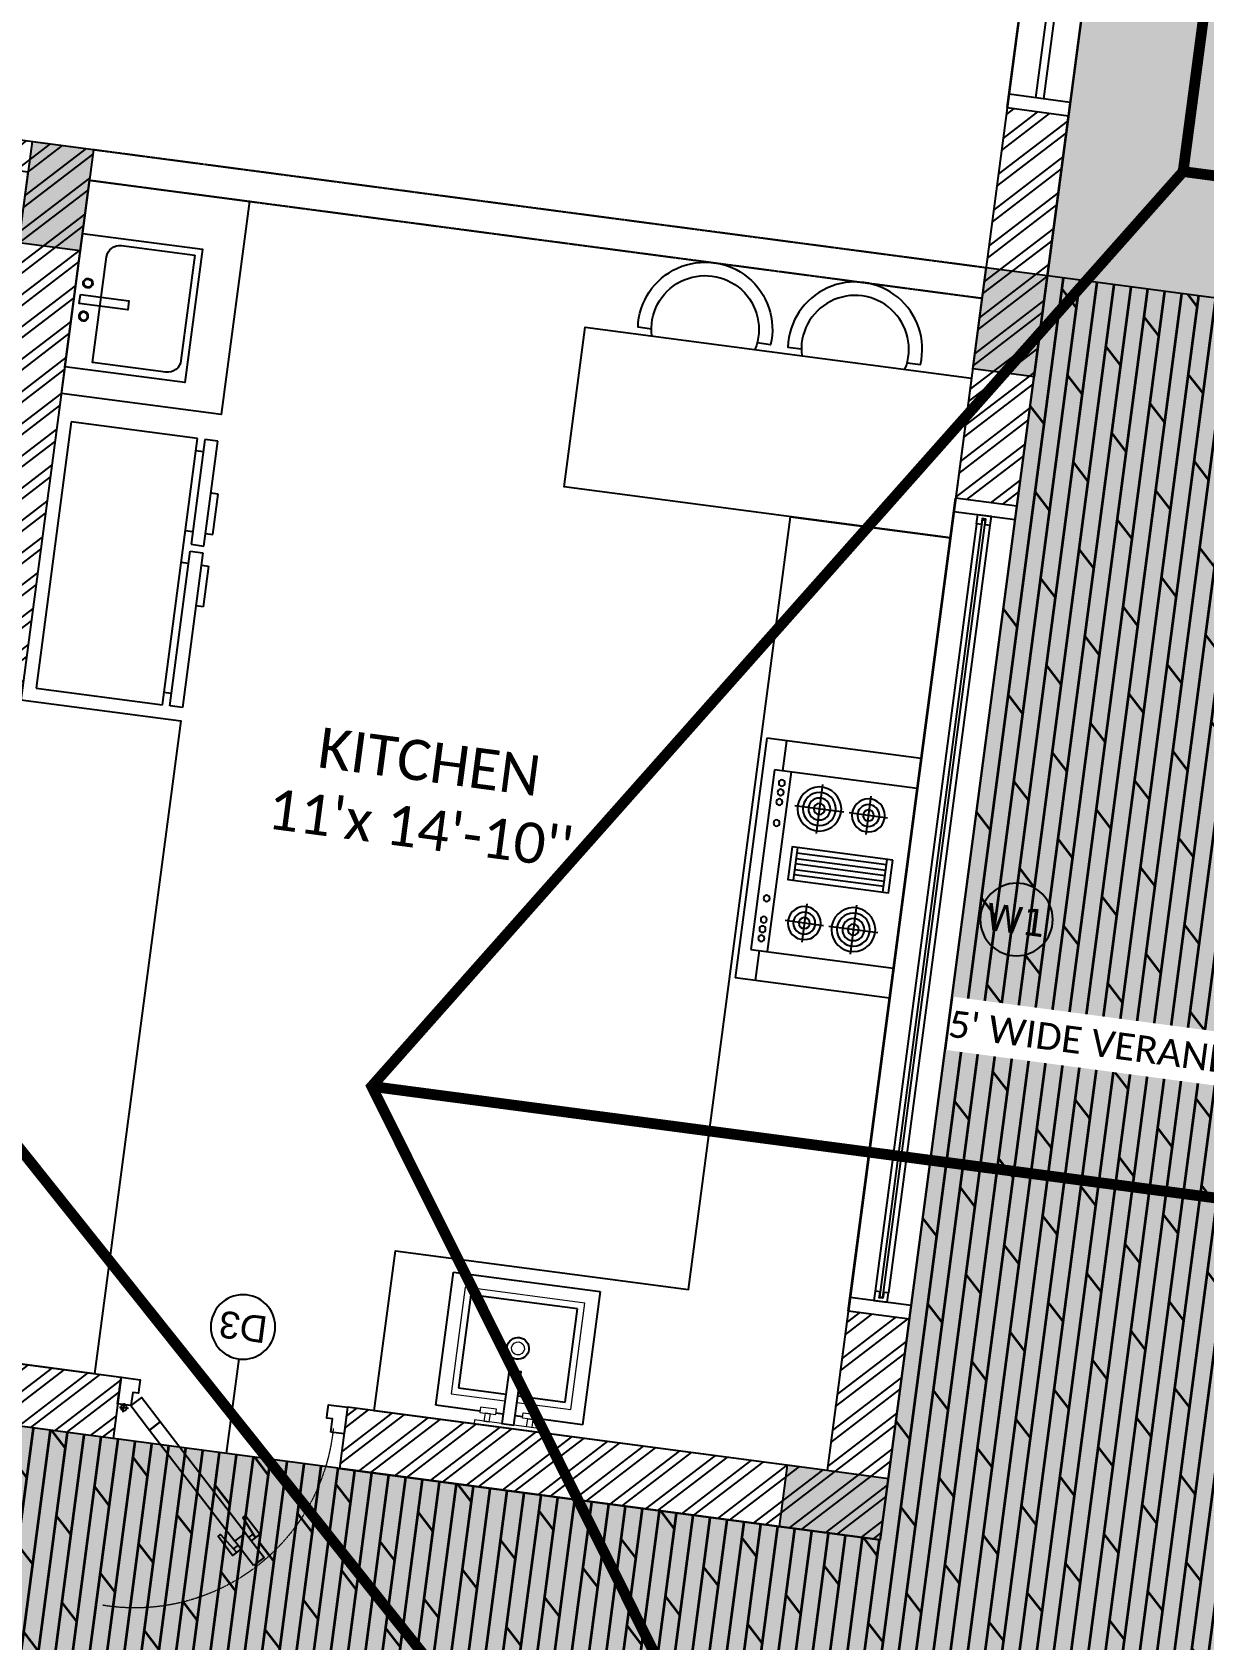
# Model space of a CAD drawing. Header units: millimetres. Extents: x -176651 to 424033, y -469666 to 486614.
# Drawn here: x 9711 to 14071, y 102622 to 108603 of the extents above; entities that cross this region are included whole.
import ezdxf
from ezdxf.enums import TextEntityAlignment as Align

# ---------------------------------------------------------------- set-up
doc = ezdxf.new("R2010")
doc.units = ezdxf.units.MM
doc.set_wipeout_variables(frame=1)
doc.linetypes.add('1625_East Villa$0$DASHED', pattern=[0.75, 0.5, -0.25])
doc.linetypes.add('1625E_Roof Plan$0$DASHED', pattern=[0.75, 0.5, -0.25])
for name, color, linetype in [('1625_East Villa$0$ad-Door', 8, 'Continuous'), ('1625_East Villa$0$ad-Elevation 10', 8, 'Continuous'), ('1625_East Villa$0$ad-Furniture', 8, 'Continuous'), ('1625_East Villa$0$ad-Glass Sectionline', 8, 'Continuous'), ('1625_East Villa$0$ad-Text main', 8, 'Continuous'), ('1625_East Villa$0$ad-Text Main_Door&window Label', 8, 'Continuous'), ('1625_East Villa$0$ad-Verandah', 8, 'Continuous'), ('1625_East Villa$0$ad-Wall', 8, 'Continuous'), ('1625_East Villa$0$ad-Wall hatch', 8, 'Continuous'), ('1625E_Columns$0$ad-Column', 8, 'Continuous'), ('1625E_Columns$0$ad-Column Hatch', 8, 'Continuous'), ('1625E_Roof Plan$0$ad-Primary Roof', 8, 'Continuous'), ('1625E_Roof Plan$0$ad-Secondary Roof', 8, 'Continuous'), ('ad-Plinth', 8, 'Continuous'), ('ad-Verandah', 33, 'Continuous')]:
    doc.layers.add(name, color=color, linetype=linetype)
doc.layers.add('1625_East Villa$0$ad-Landscape', color=8, linetype='Continuous', lineweight=35)
doc.styles.add('1625_East Villa$0$6 U T S R N_Typical Floor Plan$0$3BHK-E(NB)$0$grid_text', font='verdana.ttf', dxfattribs={"width": 0.9})
doc.styles.add('1625_East Villa$0$New Text Style', font='arial.ttf', dxfattribs={"height": 100})
doc.styles.add('1625_East Villa$0$Standard', font='calibril.ttf')

# ---------------------------------------------------------------- blocks, each defined once
blk = doc.blocks.new('A$C92fa9908')
at = {"layer": 'ad-Plinth', "ltscale": 5}
blk.add_lwpolyline([(0, 13620), (12120, 13620), (12120, 0), (0, 0), (0, 4745), (2830, 4745), (2830, 8645), (0, 8645)], close=True, dxfattribs=at)
at = {"layer": 'ad-Verandah', "lineweight": 9}
blk.add_lwpolyline([(13650, 4745), (12120, 4745), (12120, 0), (6200, 0), (6200, -2045), (13650, -2045)], close=True, dxfattribs=at)
blk = doc.blocks.new('zw$C194')
at = {"layer": 'ad-Plinth', "ltscale": 5, "rotation": 352.4703876422758}
blk.add_blockref('A$C92fa9908', (-190986.9, -324177.1), dxfattribs=at)
blk = doc.blocks.new('1625_East Villa$0$A$Cf0280c0a')
at = {"layer": '1625_East Villa$0$ad-Furniture'}
for p, q in [((-0.4498, 0), (0.4498, 0)), ((-0.4498, -0.58), (-0.4498, 0)), ((-0.337, -0.0447), (0.337, -0.0447)), ((-0.337, -0.58), (-0.337, -0.0447)), ((0.337, -0.0447), (0.337, -0.58)), ((0.4498, -0.58), (0.4498, 0)), ((-0.337, -0.0754), (-0.4498, -0.0754)), ((-0.337, -0.1061), (0.337, -0.1061)), ((0.337, -0.0754), (0.4498, -0.0754)), ((-0.2142, -0.3207), (-0.2142, -0.137)), ((-0.0614, -0.1674), (0.0614, -0.1674)), ((-0.0409, -0.5039), (-0.0409, -0.1674)), ((-0.0205, -0.1674), (-0.0205, -0.5039)), ((0, -0.5039), (0, -0.1674)), ((0.0205, -0.1674), (0.0205, -0.5039)), ((0.0409, -0.5039), (0.0409, -0.1674)), ((0.2142, -0.3007), (0.2142, -0.157)), ((-0.3061, -0.2288), (-0.1223, -0.2288)), ((0.1423, -0.2288), (0.2861, -0.2288)), ((-0.2142, -0.4849), (-0.2142, -0.3412)), ((0.2142, -0.5049), (0.2142, -0.3212)), ((-0.2861, -0.413), (-0.1423, -0.413)), ((0.1223, -0.413), (0.3061, -0.413)), ((0.0614, -0.5039), (-0.0614, -0.5039)), ((-0.4498, -0.6), (-0.4498, -0.58)), ((0.4498, -0.58), (-0.4498, -0.58)), ((0.4498, -0.6), (0.4498, -0.58)), ((0.4498, -0.6), (-0.4498, -0.6))]:
    blk.add_line(p, q, dxfattribs=at)
blk.add_lwpolyline([(-0.0614, -0.5244), (-0.0614, -0.147), (0.0614, -0.147), (0.0614, -0.5244)], close=True, dxfattribs=at)
for centre, radius in [((-0.2916, -0.0777), 0.0116), ((-0.2569, -0.0777), 0.0116), ((-0.2208, -0.0777), 0.0116), ((-0.1413, -0.0777), 0.0116), ((0.1413, -0.0777), 0.0116), ((0.2208, -0.0777), 0.0116), ((0.2569, -0.0777), 0.0116), ((0.2916, -0.0777), 0.0116), ((-0.2142, -0.2288), 0.0819), ((-0.2142, -0.2288), 0.0614), ((0.2142, -0.2288), 0.0614), ((-0.2142, -0.2288), 0.0409), ((-0.2142, -0.2288), 0.0205), ((0.2142, -0.2288), 0.0409), ((0.2142, -0.2288), 0.0205), ((-0.2142, -0.413), 0.0614), ((0.2142, -0.413), 0.0819), ((0.2142, -0.413), 0.0614), ((-0.2142, -0.413), 0.0409), ((-0.2142, -0.413), 0.0205), ((0.2142, -0.413), 0.0409), ((0.2142, -0.413), 0.0205)]:
    blk.add_circle(centre, radius, dxfattribs=at)
blk = doc.blocks.new('1625_East Villa$0$3BHK+_A$0$ad_Sink')
for p, q in [((-550, 275), (-50, 275)), ((-550, -275), (-550, 275)), ((-50, 275), (-50, 110)), ((-125, 200), (-475, 200)), ((-475, 200), (-475, -200)), ((-125, 22.5), (-125, 200)), ((-50, 50), (-50, 22.5)), ((-125, -200), (-125, -22.5)), ((-50, -22.5), (-50, -50)), ((-50, -110), (-50, -275)), ((-475, -200), (-125, -200)), ((-50, -275), (-550, -275))]:
    blk.add_line(p, q)
at = {"lineweight": 9}
for p, q in [((-100, 225), (-500, 225)), ((-500, 225), (-500, -225)), ((-100, 22.5), (-100, 225)), ((-100, -225), (-100, -22.5)), ((-500, -225), (-100, -225))]:
    blk.add_line(p, q, dxfattribs=at)
for points in [[(0, -125), (0, 125), (-15, 125), (-15, -125)], [(-45, 110), (-45, 50), (-65, 50), (-65, 110)], [(-15, 90), (-15, 70), (-45, 70), (-45, 90)], [(-45, -110), (-45, -50), (-65, -50), (-65, -110)], [(-15, -90), (-15, -70), (-45, -70), (-45, -90)]]:
    blk.add_lwpolyline(points, close=True, dxfattribs=at)
blk.add_lwpolyline([(-15, 22.5), (-215, 22.5), (-215, -22.5), (-15, -22.5)], close=True)
blk.add_ellipse((-300, 0), major_axis=(28.7, -28.7), ratio=1, start_param=-0.7853985429507528, end_param=5.497786764228833)
at = {"lineweight": 5}
blk.add_ellipse((-300, 0), major_axis=(17.1, -17.1), ratio=1, start_param=-0.7853985429410391, end_param=5.497786764238548, dxfattribs=at)
blk = doc.blocks.new('1625_East Villa$0$zw$54AD')
blk.add_lwpolyline([(4.8, 25), (55.1, 25, 1.105542), (-442.4, 25), (-392.1, 25)], format="xyb")
blk.add_arc((-193.6, 50), 200, 345.52249, 194.47751)
blk = doc.blocks.new('1625_East Villa$0$3BHK+_A$0$ad_Fridge')
for p, q in [((0, 1000.9), (0, 0)), ((474.7, 1000.9, 0), (0, 1000.9)), ((474.7, 0, 0), (474.7, 1000.9, 0)), ((502.2, 1000.9, 0), (502.2, 606.9, 0)), ((550.5, 1000.9, 0), (502.2, 1000.9, 0)), ((550.5, 606.9, 0), (550.5, 1000.9, 0)), ((502.2, 954.4, 0), (474.7, 954.4, 0)), ((502.2, 954.4, 0), (474.7, 954.4, 0)), ((577.9, 805.8, 0), (550.5, 805.8, 0)), ((577.9, 653.4, 0), (577.9, 805.8, 0)), ((502.2, 653.4, 0), (474.7, 653.4, 0)), ((502.2, 606.9, 0), (550.5, 606.9, 0)), ((550.5, 653.4, 0), (577.9, 653.4, 0)), ((502.2, 0, 0), (502.2, 581.4, 0)), ((502.2, 581.4, 0), (550.5, 581.4, 0)), ((550.5, 581.4, 0), (550.5, 0, 0)), ((502.2, 534.9, 0), (474.7, 534.9, 0)), ((550.5, 534.9, 0), (577.9, 534.9, 0)), ((577.9, 534.9, 0), (577.9, 382.5, 0)), ((577.9, 382.5, 0), (550.5, 382.5, 0)), ((0, 0), (474.7, 0, 0)), ((502.2, 46.5, 0), (474.7, 46.5, 0)), ((550.5, 0, 0), (502.2, 0, 0))]:
    blk.add_line(p, q)
blk = doc.blocks.new('1625_East Villa$0$A$C1298c744')
for points in [[(0, -250), (-450, -250), (-450, 250), (0, 250)], [(-22.1, -24.4), (-203.9, -24.4), (-203.9, 9.7), (-22.1, 9.7)]]:
    blk.add_lwpolyline(points, close=True)
blk.add_lwpolyline([(-425, -225), (-425, 171.1, -0.414214), (-375, 221.1), (-100, 221.1), (-100, -175, -0.414214), (-150, -225)], format="xyb", close=True)
at = {"extrusion": (0, 0, -1)}
blk.add_ellipse((-44.1, 54.6), major_axis=(-12.6, 12.6), ratio=1, dxfattribs=at)
blk.add_ellipse((-44.1, 54.6), major_axis=(-10.5, -10.5), ratio=1, start_param=4.712389, end_param=10.995574, dxfattribs=at)
for major_axis, start_param, end_param in [((-12.6, -12.6), 4.712389, 10.995574), ((-10.5, -10.5), 3.141593, 9.424778)]:
    blk.add_ellipse((-44.1, -69.3), major_axis=major_axis, ratio=1, start_param=start_param, end_param=end_param)
blk = doc.blocks.new('1625_East Villa$0$zw$D46D')
at = {"layer": '1625_East Villa$0$ad-Furniture', "linetype": '1625_East Villa$0$DASHED'}
for points in [[(8540, 4745), (11890, 4745)], [(8540, 4630), (11890, 4630)]]:
    blk.add_lwpolyline(points, dxfattribs=at)
at = {"layer": '1625_East Villa$0$ad-Furniture'}
for points in [[(8540, 4630), (9140, 4630), (9140, 3830), (8540, 3830)], [(11890, 4330), (11890, 3730), (10440, 3730), (10440, 4330)], [(11290, 3730), (11890, 3730), (11890, 230), (10190, 230), (10190, 830), (11290, 830)], [(8540, 2680), (9140, 2680), (9140, 230), (8540, 230)]]:
    blk.add_lwpolyline(points, close=True, dxfattribs=at)
at = {"layer": '1625_East Villa$0$ad-Furniture', "xscale": -1}
blk.add_blockref('1625_East Villa$0$zw$54AD', (10690, 4330), dxfattribs=at)
at = {"layer": '1625_East Villa$0$ad-Furniture'}
blk.add_blockref('1625_East Villa$0$zw$54AD', (11640, 4330), dxfattribs=at)
for name, p, rotation in [('1625_East Villa$0$A$C1298c744', (8540, 4180), 180), ('1625_East Villa$0$3BHK+_A$0$ad_Sink', (10690, 230), 270)]:
    blk.add_blockref(name, p, dxfattribs=dict(at, rotation=rotation))
at = {"layer": '1625_East Villa$0$ad-Furniture', "xscale": 0.9990749306197569, "yscale": 0.9990749306197569, "zscale": 0.9990749306197569}
blk.add_blockref('1625_East Villa$0$3BHK+_A$0$ad_Fridge', (8590, 2730), dxfattribs=at)
at = {"layer": '1625_East Villa$0$ad-Furniture', "xscale": -1000, "yscale": 1000, "zscale": 1000, "rotation": 90}
blk.add_blockref('1625_East Villa$0$A$Cf0280c0a', (11310, 2452.3), dxfattribs=at)
blk = doc.blocks.new('1625_East Villa$0$6 U T S R N_Typical Floor Plan$0$ad_Window Tag')
blk.add_circle((0, 0), 150)
at = {"style": '1625_East Villa$0$6 U T S R N_Typical Floor Plan$0$3BHK-E(NB)$0$grid_text', "width": 0.9}
blk.add_attdef('D1', text='', height=125, dxfattribs=at).set_placement((0, 0), align=Align.MIDDLE_CENTER)
blk = doc.blocks.new('1625_East Villa$0$zw$3849')
at = {"layer": '1625_East Villa$0$ad-Text Main_Door&window Label'}
ref = blk.add_blockref('1625_East Villa$0$6 U T S R N_Typical Floor Plan$0$ad_Window Tag', (12320, 2355), dxfattribs=dict(at, xscale=-0.9, yscale=0.9, zscale=0.9))
ref.add_attrib('D1', 'W1', dxfattribs={"height": 101.25, "rotation": 1800, "style": '1625_East Villa$0$6 U T S R N_Typical Floor Plan$0$3BHK-E(NB)$0$grid_text'}).set_placement((12319, 2352.9), align=Align.MIDDLE_CENTER)
at = {"layer": '1625_East Villa$0$ad-Text main', "insert": (10077.5, 2525.1), "char_height": 150, "width": 1175.718, "attachment_point": 5, "style": '1625_East Villa$0$Standard', "bg_fill": 2}
blk.add_mtext("KITCHEN\\P11'x 14'-10''", dxfattribs=at)
blk = doc.blocks.new('*U172')
for p, q in [((498.7, 578.5), (513.6, 563.6)), ((563.8, 513.3), (548.9, 528.2)), ((25, 127.8), (25, 94.4)), ((8.3, 111.1), (41.7, 111.1))]:
    blk.add_line(p, q)
for points in [[(525.4, 575.4), (497.9, 602.8), (435.1, 540), (442.9, 532.2), (511.5, 589.2)], [(560.7, 540), (588.2, 512.5), (525.4, 449.7), (517.5, 457.6), (574.5, 526.2)]]:
    blk.add_lwpolyline(points)
for points in [[(580.3, 630.3), (499.5, 549.5), (534.9, 514.2), (615.7, 595)], [(130.8, 180.8), (499.5, 549.5), (534.9, 514.2), (166.2, 145.5)], [(50, 100), (130.8, 180.8), (166.2, 145.5), (85.4, 64.6)], [(50, 100), (0, 100), (0, 0), (71.4, 0), (71.4, 35.7), (71.4, 50), (50, 50)], [(800, 100), (800, 50), (778.6, 50), (778.6, 35.7), (778.6, 0), (850, 0), (850, 100)]]:
    blk.add_lwpolyline(points, close=True)
blk.add_circle((25, 111.1), 11.1)
at = {"color": 8, "linetype": '1625_East Villa$0$DASHED', "lineweight": 0}
blk.add_arc((66, 108.5), 741.9, 358.18808, 91.81192, dxfattribs=at)
at = {"layer": '1625_East Villa$0$ad-Text Main_Door&window Label'}
blk.add_line((425, -125), (425, 230), dxfattribs=at)
blk.add_circle((425.3, -245), 120, dxfattribs=at)
at = {"layer": '1625_East Villa$0$ad-Text Main_Door&window Label', "style": '1625_East Villa$0$New Text Style'}
blk.add_attdef('D1', text='', height=100, dxfattribs=at).set_placement((425.3, -245), align=Align.MIDDLE_CENTER)
blk = doc.blocks.new('1625_East Villa$0$zw$7F57')
at = {"layer": '1625_East Villa$0$ad-Text main', "insert": (294.2, 7.4), "char_height": 80, "width": 631.603, "attachment_point": 5, "rotation": 90, "style": '1625_East Villa$0$Standard'}
blk.add_mtext('JAALI WALL', dxfattribs=at)
blk.add_wipeout([(230, 1350), (230, -1350), (0, -1350), (0, 1350)]).dxf.layer = '1625_East Villa$0$ad-Elevation 10'
at = {"layer": '1625_East Villa$0$ad-Elevation 10'}
for points in [[(0, 1300), (230, 1300), (230, 1350), (0, 1350)], [(0, -1300), (0, -1350), (230, -1350), (230, -1300)]]:
    blk.add_lwpolyline(points, close=True, dxfattribs=at)
for points in [[(0, -1350), (0, 1350)], [(230, -1350), (230, 1350)], [(100, 1300), (100, -1300)], [(130, 1300), (130, -1300)]]:
    blk.add_lwpolyline(points, dxfattribs=at)
blk = doc.blocks.new('1625_East Villa$0$zw$4DB2')
blk.add_wipeout([(0, 3050), (0, 0), (-230, 0), (-230, 3050)]).dxf.layer = '1625_East Villa$0$ad-Elevation 10'
at = {"layer": '1625_East Villa$0$ad-Elevation 10'}
for points in [[(-230, 3000), (0, 3000), (0, 3050), (-230, 3050)], [(-122, 2965), (-140, 2965), (-140, 3000), (-90, 3000), (-90, 2965), (-108, 2965), (-108, 2987), (-122, 2987)], [(-122, 85), (-140, 85), (-140, 50), (-90, 50), (-90, 85), (-108, 85), (-108, 63), (-122, 63)], [(-230, 50), (-230, 0), (0, 0), (0, 50)]]:
    blk.add_lwpolyline(points, close=True, dxfattribs=at)
for points in [[(-230, 0), (-230, 3050)], [(0, 0), (0, 3050)]]:
    blk.add_lwpolyline(points, dxfattribs=at)
at = {"layer": '1625_East Villa$0$ad-Glass Sectionline'}
for points in [[(-140, 2965), (-140, 85)], [(-90, 2965), (-90, 85)]]:
    blk.add_lwpolyline(points, dxfattribs=at)
blk.add_lwpolyline([(-110, 2982.5), (-110, 65), (-120, 65), (-120, 2982.5)], close=True, dxfattribs=at)
blk = doc.blocks.new('1625_East Villa$0$zw$42B5')
at = {"layer": '1625_East Villa$0$ad-Wall hatch', "transparency": 33554610}
h = blk.add_hatch(dxfattribs=at)
h.set_pattern_fill('ANSI32', color=256, scale=10)
h.set_pattern_definition([(45, (-1040635.14, 674820.02), (-67.351921, 67.351921), []), (45, (-1040590.24, 674820.02), (-67.351921, 67.351921), [])])
h.paths.add_polyline_path([(12120, 13620), (12120, 10220), (11890, 10220), (11890, 13390), (7240, 13390), (7240, 8645), (4245, 8645), (4245, 8875), (4445, 8875), (4445, 9370), (4560, 9370), (4560, 8760), (7010, 8760), (7010, 10500), (6360, 10500), (6360, 10615), (7010, 10615), (7010, 13390), (4560, 13390), (4560, 10615), (5560, 10615), (5560, 10500), (4445, 10500), (4445, 13390), (230, 13390), (230, 8875), (3345, 8875), (3345, 8645), (3060, 8645), (3060, 4745), (3345, 4745), (3345, 4515), (230, 4515), (230, 230), (4995, 230), (4995, 3130), (6060, 3130), (6060, 3015), (5110, 3015), (5110, 230), (8310, 230), (8310, 3015), (6860, 3015), (6860, 3130), (8310, 3130), (8310, 4630), (5110, 4630), (5110, 3930), (4995, 3930), (4995, 4515), (4245, 4515), (4245, 4745), (8540, 4745), (8540, 230), (9240, 230), (9240, 0), (0, 0), (0, 4745), (2830, 4745), (2830, 8645), (0, 8645), (0, 13620)])
h = blk.add_hatch(dxfattribs=at)
h.set_pattern_fill('ANSI32', color=256, scale=10)
h.set_pattern_definition([(45, (411299.33, 102900.03), (-67.35192, 67.35192), []), (45, (411344.235, 102900.03), (-67.35192, 67.35192), [])])
h.paths.add_polyline_path([(12120, 0), (12120, 9020), (11890, 9020), (11890, 230), (10090, 230), (10090, 0)])
at = {"layer": '1625_East Villa$0$ad-Door', "ltscale": 5}
ref = blk.add_blockref('*U172', (9240, 230), dxfattribs=dict(at, xscale=-1, rotation=179.9999999999999))
ref.add_attrib('D1', 'D3', dxfattribs={"layer": '1625_East Villa$0$ad-Text Main_Door&window Label', "height": 100, "rotation": 1260, "style": '1625_East Villa$0$New Text Style'}).set_placement((9665.3, 475), align=Align.MIDDLE_CENTER)
blk.add_blockref('1625_East Villa$0$zw$7F57', (11890, 6695))
at = {"layer": '1625_East Villa$0$ad-Wall'}
blk.add_lwpolyline([(230, 230), (4995, 230), (4995, 3130), (6060, 3130), (6060, 3015), (5110, 3015), (5110, 230), (8310, 230), (8310, 3015), (6860, 3015), (6860, 3130), (8310, 3130), (8310, 4630), (5110, 4630), (5110, 3930), (4995, 3930), (4995, 4515), (4245, 4515), (4245, 4745), (8540, 4745), (8540, 230), (9240, 230), (9240, 0), (0, 0)], dxfattribs=at)
at = {"rotation": 359.9999999999999}
blk.add_blockref('1625_East Villa$0$zw$4DB2', (12120, 830), dxfattribs=at)
at = {"layer": '1625_East Villa$0$ad-Wall'}
blk.add_lwpolyline([(12120, 0), (12120, 9020), (11890, 9020), (11890, 230), (10090, 230), (10090, 0)], close=True, dxfattribs=at)
blk = doc.blocks.new('1625_East Villa$0$zw$959F')
at = {"transparency": 33554559}
h = blk.add_hatch(color=256, dxfattribs=at)
h.dxf.hatch_style = 1
h.set_gradient(color1=(153, 204, 0), color2=(63, 127, 0), tint=1, name='INVSPHERICAL')
h.paths.add_polyline_path([(0, -8875), (2430, -8875), (2430, -4975), (0, -4975)])
h = blk.add_hatch(dxfattribs=at)
h.set_pattern_fill('GRASS', color=74)
h.set_pattern_definition([(90, (-1096435.541, 661200.024), (-17.96051224, 17.96051224), [4.7625, -31.1585245]), (45, (-1096435.54, 661200.024), (-17.96051224, 17.96051224), [4.7625, -20.6375]), (135, (-1096435.54, 661200.024), (-17.96051224, -17.96051224), [4.7625, -20.6375])])
h.paths.add_polyline_path([(0, -8875), (2430, -8875), (2430, -4975), (0, -4975)])
h = blk.add_hatch(color=43, dxfattribs=at)
h.dxf.hatch_style = 1
h.paths.add_polyline_path([(1530, -8875), (0, -8875), (0, -13620), (-5920, -13620), (-5920, -15665), (1530, -15665)])
at = {"layer": '1625_East Villa$0$ad-Landscape', "transparency": 33554687}
h = blk.add_hatch(dxfattribs=at)
h.set_pattern_fill('DOLMIT', color=44, scale=10, angle=90)
h.set_pattern_definition([(90, (-1096435.54, 661200.024), (-63.5, 5e-14), []), (135, (-1096435.54, 661200.02), (-126.999913, -126.999913), [89.80256, -179.605122])])
h.paths.add_polyline_path([(1530, -8875), (0, -8875), (0, -13620), (-5920, -13620), (-5920, -15665), (1530, -15665)])
at = {"layer": '1625_East Villa$0$ad-Elevation 10'}
blk.add_lwpolyline([(0, -8875), (2430, -8875), (2430, -4975), (0, -4975)], close=True, dxfattribs=at)
at = {"layer": '1625_East Villa$0$ad-Verandah', "lineweight": 9}
blk.add_lwpolyline([(1530, -8875), (0, -8875), (0, -13620), (-5920, -13620), (-5920, -15665), (1530, -15665)], close=True, dxfattribs=at)
at = {"layer": '1625_East Villa$0$ad-Text main', "insert": (714.1, -11681.1), "char_height": 100, "width": 1424.195, "attachment_point": 5, "style": '1625_East Villa$0$Standard', "bg_fill": 2}
blk.add_mtext("\\pxqj;5' WIDE VERANDAH", dxfattribs=at)
blk = doc.blocks.new('1625E_Roof Plan')
at = {"layer": '1625E_Roof Plan$0$ad-Primary Roof', "linetype": '1625E_Roof Plan$0$DASHED', "ltscale": 2, "const_width": 40}
blk.add_lwpolyline([(12570, 8195), (12570, 5195)], dxfattribs=at)
blk.add_lwpolyline([(12570, -2645), (2380, -2645), (7475, 2255)], close=True, dxfattribs=at)
at = {"layer": '1625E_Roof Plan$0$ad-Secondary Roof', "linetype": '1625E_Roof Plan$0$DASHED', "ltscale": 2, "const_width": 40}
blk.add_lwpolyline([(12570, 5195), (10022.5, 1425), (12570, -2345), (13950, -2345), (13950, 5195)], close=True, dxfattribs=at)
blk.add_lwpolyline([(10022.5, 1425), (13188.8, 1425)], dxfattribs=at)
blk = doc.blocks.new('1625E_Columns$0$zw$6AA0')
at = {"layer": '1625E_Columns$0$ad-Column Hatch', "transparency": 33554687}
h = blk.add_hatch(color=256, dxfattribs=at)
h.dxf.hatch_style = 1
h.paths.add_polyline_path([(0, -230), (380, -230), (380, 0), (0, 0)])
at = {"layer": '1625E_Columns$0$ad-Column'}
blk.add_lwpolyline([(0, -230), (380, -230), (380, 0), (0, 0)], close=True, dxfattribs=at)
blk = doc.blocks.new('1625E_Columns')
at = {"layer": '1625E_Columns$0$ad-Column', "xscale": -1.000000000000001, "rotation": 90}
for p in [(8310, 4745), (11890, 4745)]:
    blk.add_blockref('1625E_Columns$0$zw$6AA0', p, dxfattribs=at)
at = {"layer": '1625E_Columns$0$ad-Column', "rotation": 179.9999999999997}
blk.add_blockref('1625E_Columns$0$zw$6AA0', (12120, 0), dxfattribs=at)
blk = doc.blocks.new('1625_East Villa')
at = {"layer": '1625_East Villa$0$ad-Verandah'}
blk.add_blockref('1625_East Villa$0$zw$959F', (12120, 13620), dxfattribs=at)
at = {"layer": '1625_East Villa$0$ad-Furniture'}
blk.add_blockref('1625_East Villa$0$zw$D46D', (0, 0), dxfattribs=at)
at = {"layer": '1625_East Villa$0$ad-Text main'}
blk.add_blockref('1625_East Villa$0$zw$3849', (0, 0), dxfattribs=at)
at = {"layer": '1625_East Villa$0$ad-Wall'}
blk.add_blockref('1625_East Villa$0$zw$42B5', (0, 0), dxfattribs=at)
for name in ['1625E_Roof Plan', '1625E_Columns']:
    blk.add_blockref(name, (0, 0))
blk = doc.blocks.new("All Plot's Villa Plans")
at = {"ltscale": 5, "rotation": 352.4703876422526}
blk.add_blockref('1625_East Villa', (852, 104581.7), dxfattribs=at)

msp = doc.modelspace()

# ---------------------------------------------------------------- block references
at = {"ltscale": 5}
msp.add_blockref("All Plot's Villa Plans", (0, 0), dxfattribs=at)

# ---------------------------------------------------------------- next in the draw order: block references
msp.add_blockref('zw$C194', (191838.8, 428758.8), dxfattribs=at)

doc.saveas('drawing.dxf')
